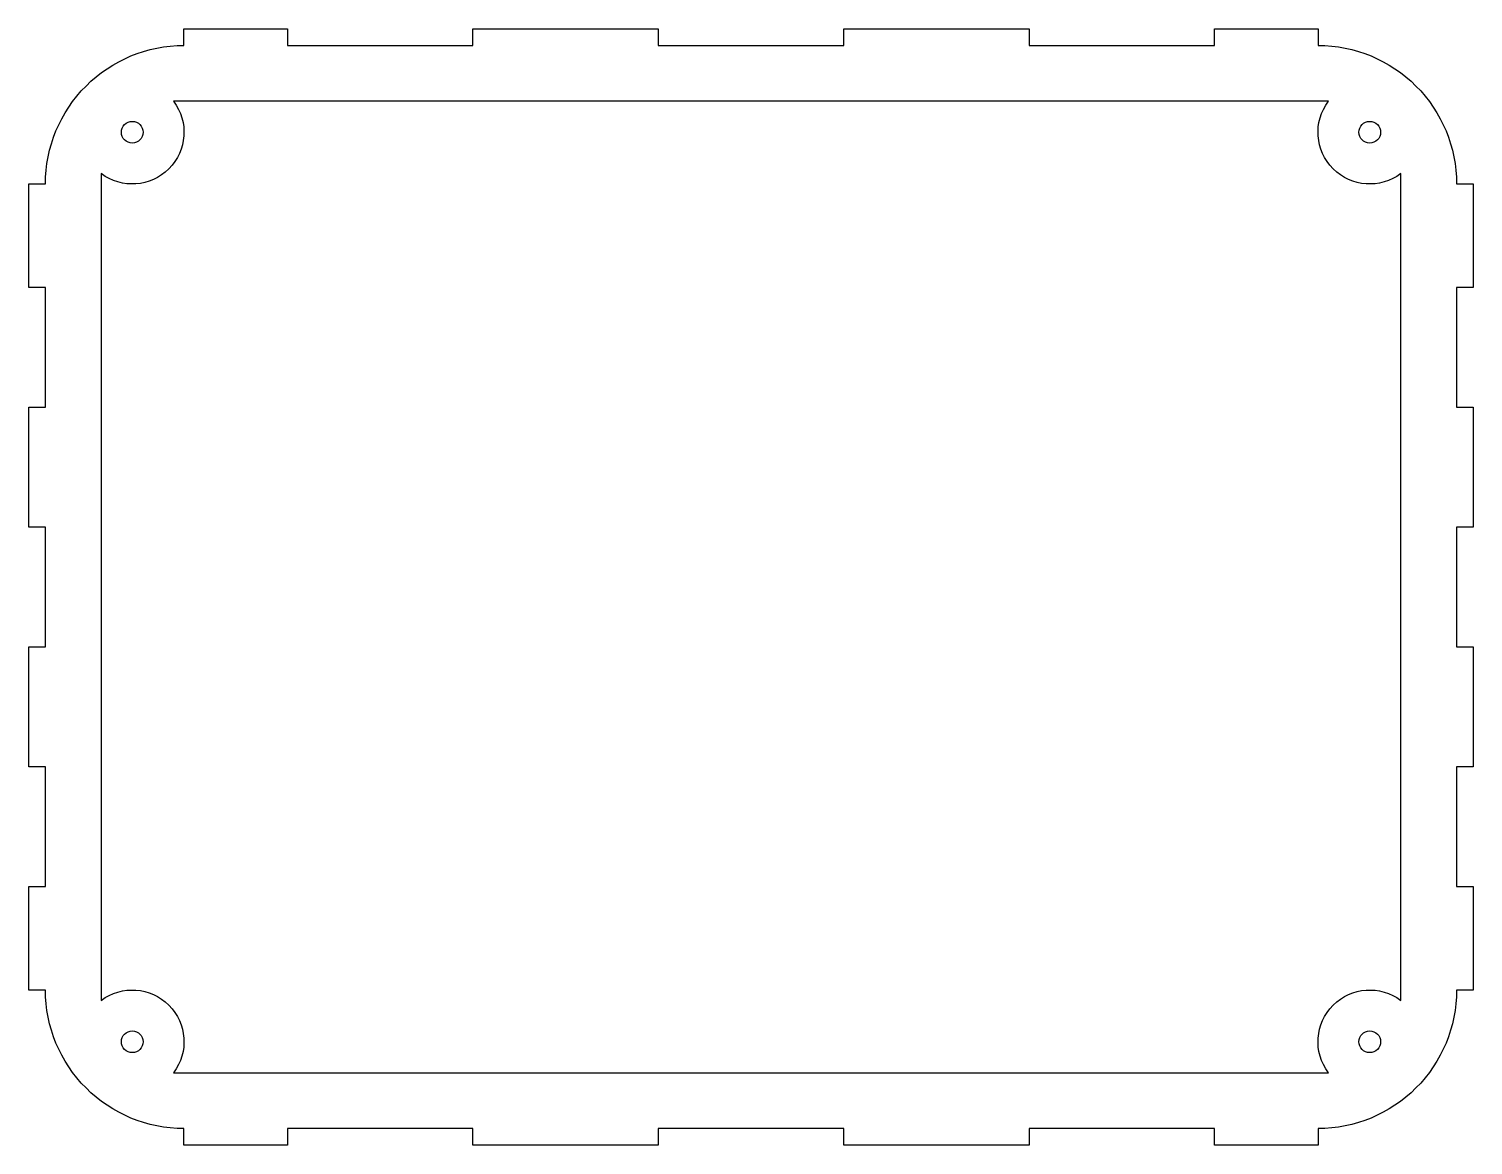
# Model space of a CAD drawing. Header units: millimetres. Extents: x -140 to 140, y -216 to 0.
import ezdxf

# ---------------------------------------------------------------- set-up
doc = ezdxf.new("R2010")
doc.units = ezdxf.units.MM
doc.layers.get('0').update_dxf_attribs({"linetype": 'CONTINUOUS'})

msp = doc.modelspace()

# ---------------------------------------------------------------- linework, layer by layer
for points in [[(-136.5, -142.72), (-139.7, -142.72), (-139.7, -119.54), (-136.5, -119.54), (-136.5, -96.36), (-139.7, -96.36), (-139.7, -73.18), (-136.5, -73.18), (-136.5, -50), (-139.7, -50), (-139.7, -30), (-136.5, -30, -0.414214), (-109.7, -3.2), (-109.7, 0), (-89.7, 0), (-89.7, -3.2), (-53.82, -3.2), (-53.82, 0), (-17.94, 0), (-17.94, -3.2), (17.94, -3.2), (17.94, 0), (53.82, 0), (53.82, -3.2), (89.7, -3.2), (89.7, 0), (109.7, 0), (109.7, -3.2, -0.414214), (136.5, -30), (139.7, -30), (139.7, -50), (136.5, -50), (136.5, -73.18), (139.7, -73.18), (139.7, -96.36), (136.5, -96.36), (136.5, -119.54), (139.7, -119.54), (139.7, -142.72), (136.5, -142.72), (136.5, -165.9), (139.7, -165.9), (139.7, -185.9), (136.5, -185.9, -0.414214), (109.7, -212.7), (109.7, -215.9), (89.7, -215.9), (89.7, -212.7), (53.82, -212.7), (53.82, -215.9), (17.94, -215.9), (17.94, -212.7), (-17.94, -212.7), (-17.94, -215.9), (-53.82, -215.9), (-53.82, -212.7), (-89.7, -212.7), (-89.7, -215.9), (-109.7, -215.9), (-109.7, -212.7, -0.414214), (-136.5, -185.9), (-139.7, -185.9), (-139.7, -165.9), (-136.5, -165.9)], [(125.7, -187.9), (125.7, -28, -0.867295), (111.7, -14), (-111.7, -14, -0.867295), (-125.7, -28), (-125.7, -187.9, -0.867295), (-111.7, -201.9), (111.7, -201.9, -0.867295)]]:
    msp.add_lwpolyline(points, format="xyb", close=True)
for centre in [(-119.7, -20), (119.7, -20), (-119.7, -195.9), (119.7, -195.9)]:
    msp.add_circle(centre, 2.1)

doc.saveas('drawing.dxf')
